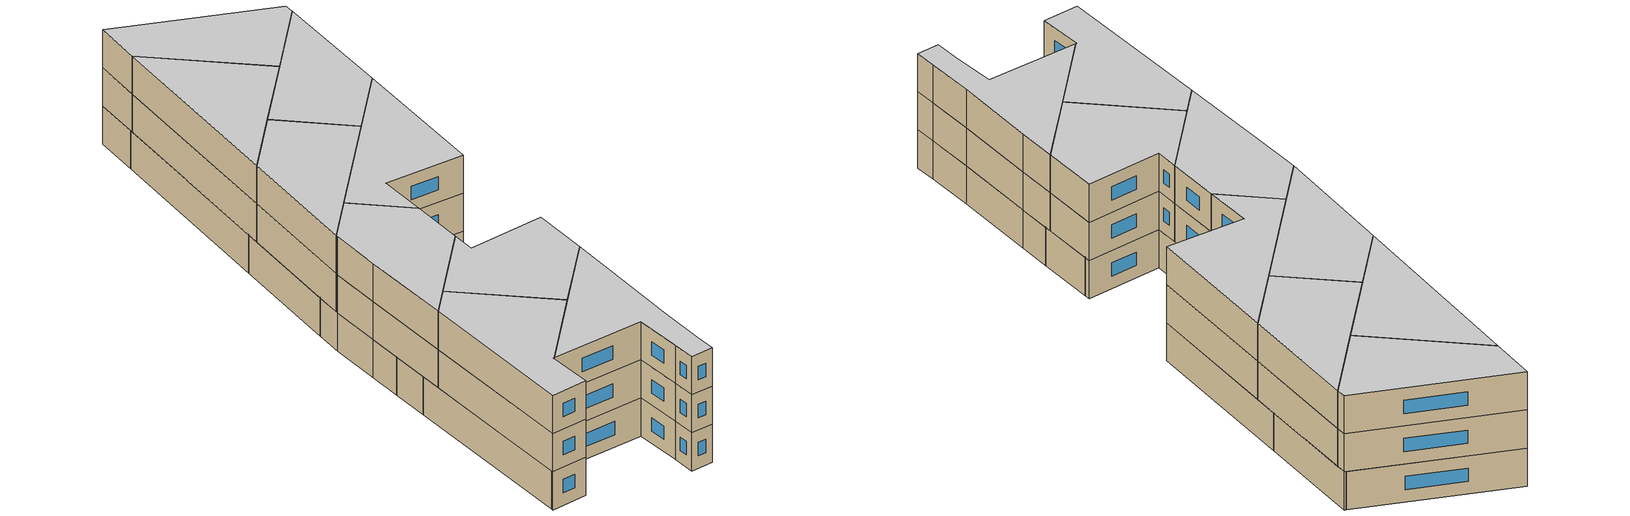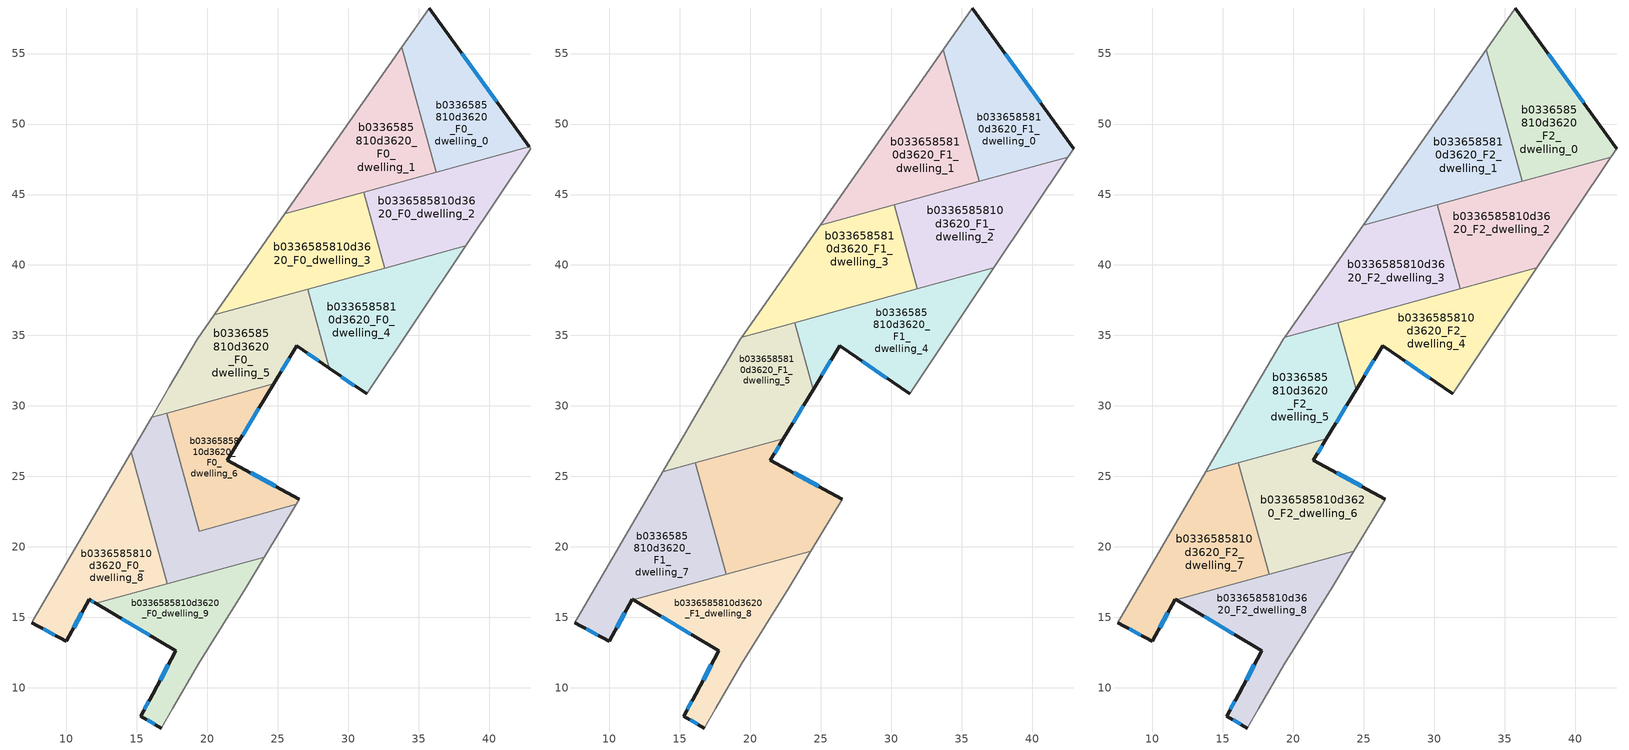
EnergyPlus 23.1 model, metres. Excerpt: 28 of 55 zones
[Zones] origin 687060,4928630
b0336585810d3620_F0_dwelling_0
 floor ground (EU_floor_Construction): 35.74,58.24 42.84,48.39 36.22,46.57 33.78,55.44 z0
 wall outside (EU_wall_Construction): 42.84,48.39 35.74,58.24 z0:3
 wall adiabatic (EU_wall_Construction): 35.74,58.24 33.78,55.44 z0:3
 wall to b0336585810d3620_F0_dwelling_1 (EU_wall_Construction): 33.78,55.44 36.22,46.57 z0:3
 wall to b0336585810d3620_F0_dwelling_2 (EU_wall_Construction): 36.22,46.57 42.84,48.39 z0:3
 window (EU_Window_Construction): 40.54,51.59 38.05,55.03 z0.98:2.02
 ceiling adiabatic (EU_roof_Construction): 42.84,48.39 35.74,58.24 33.78,55.44 36.22,46.57 z3
b0336585810d3620_F0_dwelling_1
 floor ground (EU_floor_Construction): 33.78,55.44 36.22,46.57 25.5,43.62 z0
 wall adiabatic (EU_wall_Construction): 33.78,55.44 25.5,43.62 z0:3
 wall to b0336585810d3620_F0_dwelling_3 (EU_wall_Construction): 25.5,43.62 31.1,45.16 z0:3
 wall to b0336585810d3620_F0_dwelling_2 (EU_wall_Construction): 31.1,45.16 36.23,46.57 z0:3
 ceiling adiabatic (EU_roof_Construction): 36.08,46.53 33.67,55.28 25.5,43.62 z3
b0336585810d3620_F0_dwelling_2
 floor ground (EU_floor_Construction): 42.84,48.39 42.93,48.26 38.32,41.37 32.58,39.78 31.1,45.16 z0
 wall adiabatic (EU_wall_Construction): 38.32,41.37 42.93,48.26 42.84,48.39 z0:3
 wall to b0336585810d3620_F0_dwelling_3 (EU_wall_Construction): 31.1,45.16 32.58,39.78 z0:3
 wall to b0336585810d3620_F0_dwelling_4 (EU_wall_Construction): 32.58,39.78 38.32,41.37 z0:3
 ceiling adiabatic (EU_roof_Construction): 42.53,47.66 42.93,48.26 42.84,48.39 31.1,45.16 31.27,44.56 z3
b0336585810d3620_F0_dwelling_3
 floor ground (EU_floor_Construction): 31.1,45.16 32.58,39.78 20.48,36.46 25.5,43.62 z0
 wall adiabatic (EU_wall_Construction): 25.5,43.62 20.48,36.46 z0:3
 wall to b0336585810d3620_F0_dwelling_5 (EU_wall_Construction): 20.48,36.46 27.1,38.28 z0:3
 wall to b0336585810d3620_F0_dwelling_4 (EU_wall_Construction): 27.1,38.28 32.58,39.78 z0:3
 ceiling adiabatic (EU_roof_Construction): 31.27,44.56 31.1,45.16 25.5,43.62 24.94,42.82 z3
b0336585810d3620_F0_dwelling_4
 floor ground (EU_floor_Construction): 38.32,41.37 31.29,30.85 28.65,32.67 27.1,38.28 z0
 wall outside (EU_wall_Construction): 28.65,32.67 31.29,30.85 z0:3
 wall to b0336585810d3620_F0_dwelling_5 (EU_wall_Construction): 27.1,38.28 28.65,32.67 z0:3
 wall adiabatic (EU_wall_Construction): 31.29,30.85 38.32,41.37 z0:3
 window (EU_Window_Construction): 29.51,32.08 30.43,31.44 z0.98:2.02
b0336585810d3620_F0_dwelling_5
 floor ground (EU_floor_Construction): 27.1,38.28 28.65,32.67 26.32,34.27 24.7,31.58 16.03,29.2 17.3,31.38 19.28,34.75 20.48,36.46 z0
 wall outside (EU_wall_Construction): 24.7,31.58 26.32,34.27 28.65,32.67 z0:3
 wall adiabatic (EU_wall_Construction): 20.48,36.46 19.28,34.75 17.3,31.38 16.03,29.2 z0:3
 wall to b0336585810d3620_F0_dwelling_6 (EU_wall_Construction): 17.1,29.49 24.7,31.58 z0:3
 wall to b0336585810d3620_F0_dwelling_7 (EU_wall_Construction): 16.03,29.2 17.1,29.49 z0:3
 window (EU_Window_Construction): 27.08,33.75 27.89,33.19 / 25.23,32.45 25.8,33.39 z0.98:2.02
b0336585810d3620_F0_dwelling_6
 floor ground (EU_floor_Construction): 24.7,31.58 21.42,26.16 26.51,23.39 26.29,23.01 19.41,21.12 17.1,29.49 z0
 wall outside (EU_wall_Construction): 26.51,23.39 21.42,26.16 24.7,31.58 z0:3
 wall adiabatic (EU_wall_Construction): 26.29,23.01 26.51,23.39 z0:3
 wall to b0336585810d3620_F0_dwelling_7 (EU_wall_Construction): 17.1,29.49 19.41,21.12 26.29,23.01 z0:3
 window (EU_Window_Construction): 22.49,27.92 23.64,29.82 / 24.86,24.29 23.08,25.26 z0.98:2.02
b0336585810d3620_F0_dwelling_7
 floor ground (EU_floor_Construction): 26.29,23.01 24.04,19.28 17.14,17.38 14.58,26.7 16.03,29.2 17.1,29.49 19.41,21.12 z0
 wall adiabatic (EU_wall_Construction): 24.04,19.28 26.29,23.01 / 16.03,29.2 14.58,26.7 z0:3
 wall to b0336585810d3620_F0_dwelling_8 (EU_wall_Construction): 14.58,26.7 17.14,17.38 z0:3
 wall to b0336585810d3620_F0_dwelling_9 (EU_wall_Construction): 17.14,17.38 24.04,19.28 z0:3
b0336585810d3620_F0_dwelling_8
 floor ground (EU_floor_Construction): 14.58,26.7 17.14,17.38 12.09,15.99 11.6,16.28 9.97,13.3 7.54,14.63 7.62,14.76 z0
 wall outside (EU_wall_Construction): 7.54,14.63 9.97,13.3 11.6,16.28 12.09,15.99 z0:3
 wall adiabatic (EU_wall_Construction): 14.58,26.7 7.62,14.76 7.54,14.63 z0:3
 wall to b0336585810d3620_F0_dwelling_9 (EU_wall_Construction): 12.09,15.99 17.14,17.38 z0:3
 window (EU_Window_Construction): 11.76,16.18 11.93,16.08 / 10.5,14.27 11.07,15.31 / 8.33,14.19 9.18,13.73 z0.98:2.02
b0336585810d3620_F0_dwelling_9
 floor ground (EU_floor_Construction): 24.04,19.28 22.74,17.13 19.35,11.69 17.52,8.54 16.72,7.15 15.25,8 16.1,9.53 17.75,12.64 12.09,15.99 z0
 wall outside (EU_wall_Construction): 12.09,15.99 17.75,12.64 16.1,9.53 15.25,8 16.72,7.15 z0:3
 wall adiabatic (EU_wall_Construction): 16.72,7.15 17.52,8.54 19.35,11.69 22.74,17.13 24.04,19.28 z0:3
 window (EU_Window_Construction): 15.73,7.72 16.25,7.42 / 15.83,9.03 15.53,8.49 / 17.22,11.62 16.64,10.54 / 13.93,14.9 15.91,13.73 z0.98:2.02
b0336585810d3620_F1_dwelling_0
 floor to b0336585810d3620_F0_dwelling_1 (EU_floor_Construction): 33.78,55.44 36.22,46.57 36.08,46.53 33.67,55.28 z3
 floor adiabatic (EU_floor_Construction): 35.74,58.24 42.93,48.26 42.53,47.66 36.24,45.93 36.08,46.53 36.22,46.57 33.78,55.44 z3
 wall outside (EU_wall_Construction): 42.93,48.26 35.74,58.24 z3:6
 wall to b0336585810d3620_F1_dwelling_1 (EU_wall_Construction): 33.67,55.28 36.24,45.93 z3:6
 wall adiabatic (EU_wall_Construction): 35.74,58.24 33.67,55.28 / 42.53,47.66 42.93,48.26 z3:6
 wall to b0336585810d3620_F1_dwelling_2 (EU_wall_Construction): 36.24,45.93 42.53,47.66 z3:6
 window (EU_Window_Construction): 40.6,51.51 38.08,54.99 z3.98:5.02
b0336585810d3620_F1_dwelling_1
 floor adiabatic (EU_floor_Construction): 33.67,55.28 36.24,45.93 24.94,42.82 z3
 wall adiabatic (EU_wall_Construction): 33.67,55.28 24.94,42.82 z3:6
 wall to b0336585810d3620_F1_dwelling_3 (EU_wall_Construction): 24.94,42.82 30.21,44.27 z3:6
 wall to b0336585810d3620_F1_dwelling_2 (EU_wall_Construction): 30.21,44.27 36.24,45.93 z3:6
b0336585810d3620_F1_dwelling_2
 floor to b0336585810d3620_F0_dwelling_2 (EU_floor_Construction): 42.53,47.66 38.32,41.37 32.58,39.78 31.27,44.56 z3
 floor to b0336585810d3620_F0_dwelling_4 (EU_floor_Construction): 38.32,41.37 37.28,39.8 31.85,38.31 31.52,39.49 z3
 floor to b0336585810d3620_F0_dwelling_3 (EU_floor_Construction): 31.27,44.56 32.58,39.78 31.52,39.49 30.21,44.27 z3
 wall adiabatic (EU_wall_Construction): 37.28,39.8 42.53,47.66 z3:6
 wall to b0336585810d3620_F1_dwelling_3 (EU_wall_Construction): 30.21,44.27 31.85,38.31 z3:6
 wall to b0336585810d3620_F1_dwelling_4 (EU_wall_Construction): 31.85,38.31 37.28,39.8 z3:6
b0336585810d3620_F1_dwelling_3
 floor to b0336585810d3620_F0_dwelling_3 (EU_floor_Construction): 30.21,44.27 31.52,39.49 20.48,36.46 24.94,42.82 z3
 floor to b0336585810d3620_F0_dwelling_5 (EU_floor_Construction): 27.1,38.28 27.43,37.09 19.38,34.88 20.48,36.46 z3
 floor to b0336585810d3620_F0_dwelling_4 (EU_floor_Construction): 31.52,39.49 31.85,38.31 27.43,37.09 27.1,38.28 z3
 wall adiabatic (EU_wall_Construction): 24.94,42.82 19.38,34.88 z3:6
 wall to b0336585810d3620_F1_dwelling_5 (EU_wall_Construction): 19.38,34.88 23.14,35.91 z3:6
 wall to b0336585810d3620_F1_dwelling_4 (EU_wall_Construction): 23.14,35.91 31.85,38.31 z3:6
b0336585810d3620_F1_dwelling_4
 floor to b0336585810d3620_F0_dwelling_4 (EU_floor_Construction): 37.28,39.8 31.29,30.85 28.65,32.67 27.43,37.09 z3
 floor to b0336585810d3620_F0_dwelling_5 (EU_floor_Construction): 27.43,37.09 28.65,32.67 26.32,34.27 24.7,31.58 24.36,31.49 23.14,35.91 z3
 floor to b0336585810d3620_F0_dwelling_6 (EU_floor_Construction): 24.7,31.58 24.45,31.16 24.36,31.49 z3
 wall outside (EU_wall_Construction): 24.45,31.16 26.32,34.27 31.29,30.85 z3:6
 wall to b0336585810d3620_F1_dwelling_5 (EU_wall_Construction): 23.14,35.91 24.45,31.16 z3:6
 wall adiabatic (EU_wall_Construction): 31.29,30.85 37.28,39.8 z3:6
 window (EU_Window_Construction): 27.94,33.15 29.68,31.96 / 25.06,32.17 25.71,33.26 z3.98:5.02
b0336585810d3620_F1_dwelling_5
 floor to b0336585810d3620_F0_dwelling_5 (EU_floor_Construction): 23.14,35.91 24.36,31.49 16.03,29.2 17.3,31.38 19.28,34.75 19.38,34.88 z3
 floor to b0336585810d3620_F0_dwelling_6 (EU_floor_Construction): 24.36,31.49 24.45,31.16 22.34,27.68 17.93,26.46 17.1,29.49 z3
 floor to b0336585810d3620_F0_dwelling_7 (EU_floor_Construction): 17.1,29.49 17.93,26.46 14.88,25.62 14.58,26.7 16.03,29.2 z3
 floor to b0336585810d3620_F0_dwelling_8 (EU_floor_Construction): 14.58,26.7 14.88,25.62 13.78,25.32 z3
 wall outside (EU_wall_Construction): 22.34,27.68 24.45,31.16 z3:6
 wall adiabatic (EU_wall_Construction): 19.38,34.88 19.28,34.75 17.3,31.38 13.78,25.32 z3:6
 wall to b0336585810d3620_F1_dwelling_6 (EU_wall_Construction): 16.09,25.96 22.34,27.68 z3:6
 wall to b0336585810d3620_F1_dwelling_7 (EU_wall_Construction): 13.78,25.32 16.09,25.96 z3:6
 window (EU_Window_Construction): 23.03,28.81 23.76,30.03 z3.98:5.02
b0336585810d3620_F1_dwelling_6
 floor to b0336585810d3620_F0_dwelling_6 (EU_floor_Construction): 22.34,27.68 21.42,26.16 26.51,23.39 26.29,23.01 19.41,21.12 17.94,26.46 z3
 floor to b0336585810d3620_F0_dwelling_7 (EU_floor_Construction): 26.29,23.01 24.29,19.7 18.27,18.04 16.09,25.96 17.94,26.46 19.41,21.12 z3
 wall outside (EU_wall_Construction): 26.51,23.39 21.42,26.16 22.34,27.68 z3:6
 wall adiabatic (EU_wall_Construction): 24.3,19.7 26.51,23.39 z3:6
 wall to b0336585810d3620_F1_dwelling_7 (EU_wall_Construction): 16.09,25.96 18.27,18.04 z3:6
 wall to b0336585810d3620_F1_dwelling_8 (EU_wall_Construction): 18.27,18.04 24.3,19.7 z3:6
 window (EU_Window_Construction): 24.86,24.29 23.08,25.26 / 21.72,26.65 22.04,27.18 z3.98:5.02
b0336585810d3620_F1_dwelling_7
 floor to b0336585810d3620_F0_dwelling_7 (EU_floor_Construction): 16.09,25.96 18.27,18.04 17.05,17.71 14.88,25.62 z3
 floor to b0336585810d3620_F0_dwelling_8 (EU_floor_Construction): 14.88,25.62 17.05,17.71 11.68,16.23 11.6,16.28 9.97,13.3 7.54,14.63 7.62,14.76 13.78,25.32 z3
 wall outside (EU_wall_Construction): 7.54,14.63 9.97,13.3 11.6,16.28 11.68,16.23 z3:6
 wall adiabatic (EU_wall_Construction): 13.78,25.32 7.54,14.63 z3:6
 wall to b0336585810d3620_F1_dwelling_8 (EU_wall_Construction): 11.68,16.23 18.27,18.04 z3:6
 window (EU_Window_Construction): 10.5,14.27 11.07,15.31 / 8.33,14.19 9.18,13.73 z3.98:5.02
b0336585810d3620_F1_dwelling_8
 floor to b0336585810d3620_F0_dwelling_8 (EU_floor_Construction): 17.05,17.71 17.14,17.38 12.09,15.99 11.68,16.23 z3
 floor to b0336585810d3620_F0_dwelling_9 (EU_floor_Construction): 24.04,19.28 22.74,17.13 19.35,11.69 17.52,8.54 16.72,7.15 15.25,8 16.1,9.53 17.75,12.64 12.09,15.99 z3
 floor to b0336585810d3620_F0_dwelling_7 (EU_floor_Construction): 24.29,19.7 24.04,19.28 17.14,17.38 17.05,17.71 z3
 wall outside (EU_wall_Construction): 11.68,16.23 17.75,12.64 16.1,9.53 15.25,8 16.72,7.15 z3:6
 wall adiabatic (EU_wall_Construction): 16.72,7.15 17.52,8.54 19.35,11.69 22.74,17.13 24.3,19.7 z3:6
 window (EU_Window_Construction): 15.73,7.72 16.25,7.42 / 15.83,9.03 15.53,8.49 / 17.22,11.62 16.64,10.54 / 13.66,15.06 15.78,13.8 z3.98:5.02
b0336585810d3620_F2_dwelling_0
 floor to b0336585810d3620_F1_dwelling_0 (EU_floor_Construction): 35.74,58.24 42.93,48.26 42.53,47.66 36.24,45.93 33.67,55.28 z6
 wall outside (EU_wall_Construction): 42.93,48.26 35.74,58.24 z6:9
 wall to b0336585810d3620_F2_dwelling_1 (EU_wall_Construction): 33.67,55.28 36.24,45.93 z6:9
 wall adiabatic (EU_wall_Construction): 35.74,58.24 33.67,55.28 / 42.53,47.66 42.93,48.26 z6:9
 wall to b0336585810d3620_F2_dwelling_2 (EU_wall_Construction): 36.24,45.93 42.53,47.66 z6:9
 window (EU_Window_Construction): 40.6,51.51 38.08,54.99 z6.98:8.02
 ceiling to b0336585810d3620_F3_dwelling_0 (EU_floor_Construction): 42.53,47.66 42.93,48.26 35.74,58.24 33.67,55.28 36.24,45.93 z9
b0336585810d3620_F2_dwelling_1
 floor to b0336585810d3620_F1_dwelling_1 (EU_floor_Construction): 33.67,55.28 36.24,45.93 24.94,42.82 z6
 wall adiabatic (EU_wall_Construction): 33.67,55.28 24.94,42.82 z6:9
 wall to b0336585810d3620_F2_dwelling_3 (EU_wall_Construction): 24.94,42.82 30.21,44.27 z6:9
 wall to b0336585810d3620_F2_dwelling_2 (EU_wall_Construction): 30.21,44.27 36.24,45.93 z6:9
 ceiling to b0336585810d3620_F3_dwelling_1 (EU_floor_Construction): 36.24,45.93 33.67,55.28 24.94,42.82 z9
b0336585810d3620_F2_dwelling_2
 floor to b0336585810d3620_F1_dwelling_2 (EU_floor_Construction): 42.53,47.66 37.28,39.8 31.85,38.31 30.21,44.27 z6
 wall adiabatic (EU_wall_Construction): 37.28,39.8 42.53,47.66 z6:9
 wall to b0336585810d3620_F2_dwelling_3 (EU_wall_Construction): 30.21,44.27 31.85,38.31 z6:9
 wall to b0336585810d3620_F2_dwelling_4 (EU_wall_Construction): 31.85,38.31 37.28,39.8 z6:9
 ceiling to b0336585810d3620_F3_dwelling_2 (EU_floor_Construction): 37.28,39.8 42.53,47.66 30.21,44.27 31.85,38.31 z9
b0336585810d3620_F2_dwelling_3
 floor to b0336585810d3620_F1_dwelling_3 (EU_floor_Construction): 30.21,44.27 31.85,38.31 19.38,34.88 24.94,42.82 z6
 wall adiabatic (EU_wall_Construction): 24.94,42.82 19.38,34.88 z6:9
 wall to b0336585810d3620_F2_dwelling_5 (EU_wall_Construction): 19.38,34.88 23.14,35.91 z6:9
 wall to b0336585810d3620_F2_dwelling_4 (EU_wall_Construction): 23.14,35.91 31.85,38.31 z6:9
 ceiling to b0336585810d3620_F3_dwelling_3 (EU_floor_Construction): 31.85,38.31 30.21,44.27 24.94,42.82 19.38,34.88 z9
b0336585810d3620_F2_dwelling_4
 floor to b0336585810d3620_F1_dwelling_4 (EU_floor_Construction): 37.28,39.8 31.29,30.85 26.32,34.27 24.45,31.16 23.14,35.91 z6
 wall outside (EU_wall_Construction): 24.45,31.16 26.32,34.27 31.29,30.85 z6:9
 wall to b0336585810d3620_F2_dwelling_5 (EU_wall_Construction): 23.14,35.91 24.45,31.16 z6:9
 wall adiabatic (EU_wall_Construction): 31.29,30.85 37.28,39.8 z6:9
 window (EU_Window_Construction): 27.94,33.15 29.68,31.96 / 25.06,32.17 25.71,33.26 z6.98:8.02
 ceiling to b0336585810d3620_F3_dwelling_4 (EU_floor_Construction): 31.29,30.85 37.28,39.8 23.14,35.91 24.45,31.16 26.32,34.27 z9
b0336585810d3620_F2_dwelling_5
 floor to b0336585810d3620_F1_dwelling_5 (EU_floor_Construction): 23.14,35.91 24.45,31.16 22.34,27.68 13.78,25.32 17.3,31.38 19.28,34.75 19.38,34.88 z6
 wall outside (EU_wall_Construction): 22.34,27.68 24.45,31.16 z6:9
 wall adiabatic (EU_wall_Construction): 19.38,34.88 19.28,34.75 17.3,31.38 13.78,25.32 z6:9
 wall to b0336585810d3620_F2_dwelling_6 (EU_wall_Construction): 16.09,25.96 22.34,27.68 z6:9
 wall to b0336585810d3620_F2_dwelling_7 (EU_wall_Construction): 13.78,25.32 16.09,25.96 z6:9
 window (EU_Window_Construction): 23.03,28.81 23.76,30.03 z6.98:8.02
 ceiling to b0336585810d3620_F3_dwelling_5 (EU_floor_Construction): 22.34,27.68 24.45,31.16 23.14,35.91 19.38,34.88 19.28,34.75 17.3,31.38 13.78,25.32 z9
b0336585810d3620_F2_dwelling_6
 floor to b0336585810d3620_F1_dwelling_6 (EU_floor_Construction): 22.34,27.68 21.42,26.16 26.51,23.39 24.3,19.7 18.27,18.04 16.09,25.96 z6
 wall outside (EU_wall_Construction): 26.51,23.39 21.42,26.16 22.34,27.68 z6:9
 wall adiabatic (EU_wall_Construction): 24.3,19.7 26.51,23.39 z6:9
 wall to b0336585810d3620_F2_dwelling_7 (EU_wall_Construction): 16.09,25.96 18.27,18.04 z6:9
 wall to b0336585810d3620_F2_dwelling_8 (EU_wall_Construction): 18.27,18.04 24.3,19.7 z6:9
 window (EU_Window_Construction): 24.86,24.29 23.08,25.26 / 21.72,26.65 22.04,27.18 z6.98:8.02
 ceiling to b0336585810d3620_F3_dwelling_6 (EU_floor_Construction): 24.3,19.7 26.51,23.39 21.42,26.16 22.34,27.68 16.09,25.96 18.27,18.04 z9
b0336585810d3620_F2_dwelling_7
 floor to b0336585810d3620_F1_dwelling_7 (EU_floor_Construction): 16.09,25.96 18.27,18.04 11.68,16.23 11.6,16.28 9.97,13.3 7.54,14.63 13.78,25.32 z6
 wall outside (EU_wall_Construction): 7.54,14.63 9.97,13.3 11.6,16.28 11.68,16.23 z6:9
 wall adiabatic (EU_wall_Construction): 13.78,25.32 7.54,14.63 z6:9
 wall to b0336585810d3620_F2_dwelling_8 (EU_wall_Construction): 11.68,16.23 18.27,18.04 z6:9
 window (EU_Window_Construction): 10.5,14.27 11.07,15.31 / 8.33,14.19 9.18,13.73 z6.98:8.02
 ceiling to b0336585810d3620_F3_dwelling_7 (EU_floor_Construction): 18.27,18.04 16.09,25.96 13.78,25.32 7.54,14.63 9.97,13.3 11.6,16.28 11.68,16.23 z9
b0336585810d3620_F2_dwelling_8
 floor to b0336585810d3620_F1_dwelling_8 (EU_floor_Construction): 24.3,19.7 22.74,17.13 19.35,11.69 17.52,8.54 16.72,7.15 15.25,8 16.1,9.53 17.75,12.64 11.68,16.23 z6
 wall outside (EU_wall_Construction): 11.68,16.23 17.75,12.64 16.1,9.53 15.25,8 16.72,7.15 z6:9
 wall adiabatic (EU_wall_Construction): 16.72,7.15 17.52,8.54 19.35,11.69 22.74,17.13 24.3,19.7 z6:9
 window (EU_Window_Construction): 15.73,7.72 16.25,7.42 / 15.83,9.03 15.53,8.49 / 17.22,11.62 16.64,10.54 / 13.66,15.06 15.78,13.8 z6.98:8.02
 ceiling to b0336585810d3620_F3_dwelling_8 (EU_floor_Construction): 19.35,11.69 22.74,17.13 24.3,19.7 11.68,16.23 17.75,12.64 16.1,9.53 15.25,8 16.72,7.15 17.52,8.54 z9
[Building]
EU S2 Campaign: North Axis=0; Terrain=City; Solar Distribution=FullExterior
[Site:Location]
Bologna: Latitude=44.5; Longitude=11.25; Time Zone=1; Elevation=37
[SizingPeriod:WeatherFileDays]
AnnualSizingPeriod: Begin Month=1; Begin Day of Month=1; End Month=12; End Day of Month=31; Day of Week for Start Day=Monday; Use Weather File Daylight Saving Period=No; Use Weather File Rain and Snow Indicators=No
[MATERIAL]
EU_InternalMass_Material: Roughness=MediumRough; Thickness=0.1; Conductivity=1; Density=1800; Specific Heat=900; Thermal Absorptance=0.9; Solar Absorptance=0.7; Visible Absorptance=0.7
[MATERIAL:NOMASS] Roughness=MediumRough; Thermal Absorptance=0.9; Solar Absorptance=0.7; Visible Absorptance=0.7
Name | Thermal Resistance
EU_wall_NoMass | 0.905828
EU_roof_NoMass | 0.37593
EU_floor_NoMass | 0.67114
[WINDOWMATERIAL:SIMPLEGLAZINGSYSTEM]
EU_Window_SimpleGlazing: UFactor=4.52486; Solar Heat Gain Coefficient=0.85; Visible Transmittance=0.85
[CONSTRUCTION]
EU_wall_Construction: EU_wall_NoMass
EU_roof_Construction: EU_roof_NoMass
EU_floor_Construction: EU_floor_NoMass
EU_Window_Construction: EU_Window_SimpleGlazing
EU_InternalMass_Construction: EU_InternalMass_Material
[ZONE] Type=1; Multiplier=1; Ceiling Height=autocalculate; Floor Area=autocalculate; Part of Total Floor Area=Yes
Name | Volume
b0336585810d3620_F0_dwelling_0 | 153.456
b0336585810d3620_F1_dwelling_0; b0336585810d3620_F2_dwelling_0 | 170.501
b0336585810d3620_F0_dwelling_1 | 153.472
b0336585810d3620_F1_dwelling_1; b0336585810d3620_F2_dwelling_1 | 170.523
b0336585810d3620_F0_dwelling_2 | 153.44
b0336585810d3620_F1_dwelling_2; b0336585810d3620_F2_dwelling_2; b0336585810d3620_F1_dwelling_4; b0336585810d3620_F2_dwelling_4 | 170.531
b0336585810d3620_F0_dwelling_3 | 153.464
b0336585810d3620_F1_dwelling_3; b0336585810d3620_F2_dwelling_3 | 170.53
b0336585810d3620_F0_dwelling_4 | 162.551
b0336585810d3620_F0_dwelling_5 | 162.539
b0336585810d3620_F1_dwelling_5; b0336585810d3620_F2_dwelling_5 | 170.494
b0336585810d3620_F0_dwelling_6 | 144.407
b0336585810d3620_F1_dwelling_6; b0336585810d3620_F2_dwelling_6 | 178.696
b0336585810d3620_F0_dwelling_7 | 155.152
b0336585810d3620_F1_dwelling_7; b0336585810d3620_F2_dwelling_7 | 178.686
b0336585810d3620_F0_dwelling_8 | 155.093
b0336585810d3620_F1_dwelling_8; b0336585810d3620_F2_dwelling_8 | 154.184
b0336585810d3620_F0_dwelling_9 | 141.096
[INTERNALMASS] Construction=EU_InternalMass_Construction
Name | Zone or ZoneList | Surface Area
b0336585810d3620_F0_dwelling_0_EU_InternalMass | b0336585810d3620_F0_dwelling_0 | 51.1513
b0336585810d3620_F0_dwelling_1_EU_InternalMass | b0336585810d3620_F0_dwelling_1 | 51.1609
b0336585810d3620_F0_dwelling_2_EU_InternalMass | b0336585810d3620_F0_dwelling_2 | 51.147
b0336585810d3620_F0_dwelling_3_EU_InternalMass | b0336585810d3620_F0_dwelling_3 | 51.1533
b0336585810d3620_F0_dwelling_4_EU_InternalMass | b0336585810d3620_F0_dwelling_4 | 54.1839
b0336585810d3620_F0_dwelling_5_EU_InternalMass | b0336585810d3620_F0_dwelling_5 | 54.1793
b0336585810d3620_F0_dwelling_6_EU_InternalMass | b0336585810d3620_F0_dwelling_6 | 48.1363
b0336585810d3620_F0_dwelling_7_EU_InternalMass | b0336585810d3620_F0_dwelling_7 | 51.7167
b0336585810d3620_F0_dwelling_8_EU_InternalMass | b0336585810d3620_F0_dwelling_8 | 51.6993
b0336585810d3620_F0_dwelling_9_EU_InternalMass | b0336585810d3620_F0_dwelling_9 | 47.0321
b0336585810d3620_F1_dwelling_0_EU_InternalMass | b0336585810d3620_F1_dwelling_0 | 56.8342
b0336585810d3620_F1_dwelling_1_EU_InternalMass | b0336585810d3620_F1_dwelling_1 | 56.8421
b0336585810d3620_F1_dwelling_2_EU_InternalMass | b0336585810d3620_F1_dwelling_2 | 56.8433
b0336585810d3620_F1_dwelling_3_EU_InternalMass | b0336585810d3620_F1_dwelling_3 | 56.844
b0336585810d3620_F1_dwelling_4_EU_InternalMass | b0336585810d3620_F1_dwelling_4 | 56.8445
b0336585810d3620_F1_dwelling_5_EU_InternalMass | b0336585810d3620_F1_dwelling_5 | 56.8301
b0336585810d3620_F1_dwelling_6_EU_InternalMass | b0336585810d3620_F1_dwelling_6 | 59.566
b0336585810d3620_F1_dwelling_7_EU_InternalMass | b0336585810d3620_F1_dwelling_7 | 59.5641
b0336585810d3620_F1_dwelling_8_EU_InternalMass | b0336585810d3620_F1_dwelling_8 | 51.3947
b0336585810d3620_F2_dwelling_0_EU_InternalMass | b0336585810d3620_F2_dwelling_0 | 56.8342
b0336585810d3620_F2_dwelling_1_EU_InternalMass | b0336585810d3620_F2_dwelling_1 | 56.8421
b0336585810d3620_F2_dwelling_2_EU_InternalMass | b0336585810d3620_F2_dwelling_2 | 56.8433
b0336585810d3620_F2_dwelling_3_EU_InternalMass | b0336585810d3620_F2_dwelling_3 | 56.844
b0336585810d3620_F2_dwelling_4_EU_InternalMass | b0336585810d3620_F2_dwelling_4 | 56.8445
b0336585810d3620_F2_dwelling_5_EU_InternalMass | b0336585810d3620_F2_dwelling_5 | 56.8301
b0336585810d3620_F2_dwelling_6_EU_InternalMass | b0336585810d3620_F2_dwelling_6 | 59.566
b0336585810d3620_F2_dwelling_7_EU_InternalMass | b0336585810d3620_F2_dwelling_7 | 59.5641
b0336585810d3620_F2_dwelling_8_EU_InternalMass | b0336585810d3620_F2_dwelling_8 | 51.3947
[OTHEREQUIPMENT] Fuel Type=Electricity; Design Level Calculation Method=Watts/Area; Power per Zone Floor Area=1; Fraction Latent=0; Fraction Radiant=0; Fraction Lost=0; Carbon Dioxide Generation Rate=0; EndUse Subcategory=EU_Step8_InternalGains
Name | Zone or ZoneList or Space or SpaceList | Schedule
EU_Step8_InternalGain_b0336585810d3620_F0_dwelling_0_f000 | b0336585810d3620_F0_dwelling_0 | EU_Step8_GainSchedule_b0336585810d3620_F0_dwelling_0_f000
EU_Step8_InternalGain_b0336585810d3620_F0_dwelling_1_f000 | b0336585810d3620_F0_dwelling_1 | EU_Step8_GainSchedule_b0336585810d3620_F0_dwelling_1_f000
EU_Step8_InternalGain_b0336585810d3620_F0_dwelling_2_f000 | b0336585810d3620_F0_dwelling_2 | EU_Step8_GainSchedule_b0336585810d3620_F0_dwelling_2_f000
EU_Step8_InternalGain_b0336585810d3620_F0_dwelling_3_f000 | b0336585810d3620_F0_dwelling_3 | EU_Step8_GainSchedule_b0336585810d3620_F0_dwelling_3_f000
EU_Step8_InternalGain_b0336585810d3620_F0_dwelling_4_f000 | b0336585810d3620_F0_dwelling_4 | EU_Step8_GainSchedule_b0336585810d3620_F0_dwelling_4_f000
EU_Step8_InternalGain_b0336585810d3620_F0_dwelling_5_f000 | b0336585810d3620_F0_dwelling_5 | EU_Step8_GainSchedule_b0336585810d3620_F0_dwelling_5_f000
EU_Step8_InternalGain_b0336585810d3620_F0_dwelling_6_f000 | b0336585810d3620_F0_dwelling_6 | EU_Step8_GainSchedule_b0336585810d3620_F0_dwelling_6_f000
EU_Step8_InternalGain_b0336585810d3620_F0_dwelling_7_f000 | b0336585810d3620_F0_dwelling_7 | EU_Step8_GainSchedule_b0336585810d3620_F0_dwelling_7_f000
EU_Step8_InternalGain_b0336585810d3620_F0_dwelling_8_f000 | b0336585810d3620_F0_dwelling_8 | EU_Step8_GainSchedule_b0336585810d3620_F0_dwelling_8_f000
EU_Step8_InternalGain_b0336585810d3620_F0_dwelling_9_f000 | b0336585810d3620_F0_dwelling_9 | EU_Step8_GainSchedule_b0336585810d3620_F0_dwelling_9_f000
EU_Step8_InternalGain_b0336585810d3620_F1_dwelling_0_f000 | b0336585810d3620_F1_dwelling_0 | EU_Step8_GainSchedule_b0336585810d3620_F1_dwelling_0_f000
EU_Step8_InternalGain_b0336585810d3620_F1_dwelling_1_f000 | b0336585810d3620_F1_dwelling_1 | EU_Step8_GainSchedule_b0336585810d3620_F1_dwelling_1_f000
EU_Step8_InternalGain_b0336585810d3620_F1_dwelling_2_f000 | b0336585810d3620_F1_dwelling_2 | EU_Step8_GainSchedule_b0336585810d3620_F1_dwelling_2_f000
EU_Step8_InternalGain_b0336585810d3620_F1_dwelling_3_f000 | b0336585810d3620_F1_dwelling_3 | EU_Step8_GainSchedule_b0336585810d3620_F1_dwelling_3_f000
EU_Step8_InternalGain_b0336585810d3620_F1_dwelling_4_f000 | b0336585810d3620_F1_dwelling_4 | EU_Step8_GainSchedule_b0336585810d3620_F1_dwelling_4_f000
EU_Step8_InternalGain_b0336585810d3620_F1_dwelling_5_f000 | b0336585810d3620_F1_dwelling_5 | EU_Step8_GainSchedule_b0336585810d3620_F1_dwelling_5_f000
EU_Step8_InternalGain_b0336585810d3620_F1_dwelling_6_f000 | b0336585810d3620_F1_dwelling_6 | EU_Step8_GainSchedule_b0336585810d3620_F1_dwelling_6_f000
EU_Step8_InternalGain_b0336585810d3620_F1_dwelling_7_f000 | b0336585810d3620_F1_dwelling_7 | EU_Step8_GainSchedule_b0336585810d3620_F1_dwelling_7_f000
EU_Step8_InternalGain_b0336585810d3620_F1_dwelling_8_f000 | b0336585810d3620_F1_dwelling_8 | EU_Step8_GainSchedule_b0336585810d3620_F1_dwelling_8_f000
EU_Step8_InternalGain_b0336585810d3620_F2_dwelling_0_f000 | b0336585810d3620_F2_dwelling_0 | EU_Step8_GainSchedule_b0336585810d3620_F2_dwelling_0_f000
EU_Step8_InternalGain_b0336585810d3620_F2_dwelling_1_f000 | b0336585810d3620_F2_dwelling_1 | EU_Step8_GainSchedule_b0336585810d3620_F2_dwelling_1_f000
EU_Step8_InternalGain_b0336585810d3620_F2_dwelling_2_f000 | b0336585810d3620_F2_dwelling_2 | EU_Step8_GainSchedule_b0336585810d3620_F2_dwelling_2_f000
EU_Step8_InternalGain_b0336585810d3620_F2_dwelling_3_f000 | b0336585810d3620_F2_dwelling_3 | EU_Step8_GainSchedule_b0336585810d3620_F2_dwelling_3_f000
EU_Step8_InternalGain_b0336585810d3620_F2_dwelling_4_f000 | b0336585810d3620_F2_dwelling_4 | EU_Step8_GainSchedule_b0336585810d3620_F2_dwelling_4_f000
EU_Step8_InternalGain_b0336585810d3620_F2_dwelling_5_f000 | b0336585810d3620_F2_dwelling_5 | EU_Step8_GainSchedule_b0336585810d3620_F2_dwelling_5_f000
EU_Step8_InternalGain_b0336585810d3620_F2_dwelling_6_f000 | b0336585810d3620_F2_dwelling_6 | EU_Step8_GainSchedule_b0336585810d3620_F2_dwelling_6_f000
EU_Step8_InternalGain_b0336585810d3620_F2_dwelling_7_f000 | b0336585810d3620_F2_dwelling_7 | EU_Step8_GainSchedule_b0336585810d3620_F2_dwelling_7_f000
EU_Step8_InternalGain_b0336585810d3620_F2_dwelling_8_f000 | b0336585810d3620_F2_dwelling_8 | EU_Step8_GainSchedule_b0336585810d3620_F2_dwelling_8_f000
[ZONEVENTILATION:DESIGNFLOWRATE] Schedule=EU_AlwaysOn; Design Flow Rate Calculation Method=AirChanges/Hour; Air Changes per Hour=0.73129; Ventilation Type=Natural; Fan Pressure Rise=0; Fan Total Efficiency=1; Constant Term Coefficient=1; Temperature Term Coefficient=0; Velocity Term Coefficient=0; Velocity Squared Term Coefficient=0; Minimum Indoor Temperature=-100; Maximum Indoor Temperature=100; Delta Temperature=-100; Minimum Outdoor Temperature=-100; Maximum Outdoor Temperature=100; Maximum Wind Speed=40
Name | Zone or ZoneList or Space or SpaceList
EU_ConstantAir_b0336585810d3620_F0_dwelling_0 | b0336585810d3620_F0_dwelling_0
EU_ConstantAir_b0336585810d3620_F0_dwelling_1 | b0336585810d3620_F0_dwelling_1
EU_ConstantAir_b0336585810d3620_F0_dwelling_2 | b0336585810d3620_F0_dwelling_2
EU_ConstantAir_b0336585810d3620_F0_dwelling_3 | b0336585810d3620_F0_dwelling_3
EU_ConstantAir_b0336585810d3620_F0_dwelling_4 | b0336585810d3620_F0_dwelling_4
EU_ConstantAir_b0336585810d3620_F0_dwelling_5 | b0336585810d3620_F0_dwelling_5
EU_ConstantAir_b0336585810d3620_F0_dwelling_6 | b0336585810d3620_F0_dwelling_6
EU_ConstantAir_b0336585810d3620_F0_dwelling_7 | b0336585810d3620_F0_dwelling_7
EU_ConstantAir_b0336585810d3620_F0_dwelling_8 | b0336585810d3620_F0_dwelling_8
EU_ConstantAir_b0336585810d3620_F0_dwelling_9 | b0336585810d3620_F0_dwelling_9
EU_ConstantAir_b0336585810d3620_F1_dwelling_0 | b0336585810d3620_F1_dwelling_0
EU_ConstantAir_b0336585810d3620_F1_dwelling_1 | b0336585810d3620_F1_dwelling_1
EU_ConstantAir_b0336585810d3620_F1_dwelling_2 | b0336585810d3620_F1_dwelling_2
EU_ConstantAir_b0336585810d3620_F1_dwelling_3 | b0336585810d3620_F1_dwelling_3
EU_ConstantAir_b0336585810d3620_F1_dwelling_4 | b0336585810d3620_F1_dwelling_4
EU_ConstantAir_b0336585810d3620_F1_dwelling_5 | b0336585810d3620_F1_dwelling_5
EU_ConstantAir_b0336585810d3620_F1_dwelling_6 | b0336585810d3620_F1_dwelling_6
EU_ConstantAir_b0336585810d3620_F1_dwelling_7 | b0336585810d3620_F1_dwelling_7
EU_ConstantAir_b0336585810d3620_F1_dwelling_8 | b0336585810d3620_F1_dwelling_8
EU_ConstantAir_b0336585810d3620_F2_dwelling_0 | b0336585810d3620_F2_dwelling_0
EU_ConstantAir_b0336585810d3620_F2_dwelling_1 | b0336585810d3620_F2_dwelling_1
EU_ConstantAir_b0336585810d3620_F2_dwelling_2 | b0336585810d3620_F2_dwelling_2
EU_ConstantAir_b0336585810d3620_F2_dwelling_3 | b0336585810d3620_F2_dwelling_3
EU_ConstantAir_b0336585810d3620_F2_dwelling_4 | b0336585810d3620_F2_dwelling_4
EU_ConstantAir_b0336585810d3620_F2_dwelling_5 | b0336585810d3620_F2_dwelling_5
EU_ConstantAir_b0336585810d3620_F2_dwelling_6 | b0336585810d3620_F2_dwelling_6
EU_ConstantAir_b0336585810d3620_F2_dwelling_7 | b0336585810d3620_F2_dwelling_7
EU_ConstantAir_b0336585810d3620_F2_dwelling_8 | b0336585810d3620_F2_dwelling_8
[HVACTEMPLATE:THERMOSTAT] Constant Heating Setpoint=20; Constant Cooling Setpoint=50
EU_HeatOnly_b0336585810d3620_F0_dwelling_0; EU_HeatOnly_b0336585810d3620_F0_dwelling_1; EU_HeatOnly_b0336585810d3620_F0_dwelling_2; EU_HeatOnly_b0336585810d3620_F0_dwelling_3; EU_HeatOnly_b0336585810d3620_F0_dwelling_4; EU_HeatOnly_b0336585810d3620_F0_dwelling_5; EU_HeatOnly_b0336585810d3620_F0_dwelling_6; EU_HeatOnly_b0336585810d3620_F0_dwelling_7; EU_HeatOnly_b0336585810d3620_F0_dwelling_8; EU_HeatOnly_b0336585810d3620_F0_dwelling_9; EU_HeatOnly_b0336585810d3620_F1_dwelling_0; EU_HeatOnly_b0336585810d3620_F1_dwelling_1; EU_HeatOnly_b0336585810d3620_F1_dwelling_2; EU_HeatOnly_b0336585810d3620_F1_dwelling_3; EU_HeatOnly_b0336585810d3620_F1_dwelling_4; EU_HeatOnly_b0336585810d3620_F1_dwelling_5; EU_HeatOnly_b0336585810d3620_F1_dwelling_6; EU_HeatOnly_b0336585810d3620_F1_dwelling_7; EU_HeatOnly_b0336585810d3620_F1_dwelling_8; EU_HeatOnly_b0336585810d3620_F2_dwelling_0; EU_HeatOnly_b0336585810d3620_F2_dwelling_1; EU_HeatOnly_b0336585810d3620_F2_dwelling_2; EU_HeatOnly_b0336585810d3620_F2_dwelling_3; EU_HeatOnly_b0336585810d3620_F2_dwelling_4; EU_HeatOnly_b0336585810d3620_F2_dwelling_5; EU_HeatOnly_b0336585810d3620_F2_dwelling_6; EU_HeatOnly_b0336585810d3620_F2_dwelling_7; EU_HeatOnly_b0336585810d3620_F2_dwelling_8; EU_HeatOnly_b0336585810d3620_F3_dwelling_0; EU_HeatOnly_b0336585810d3620_F3_dwelling_1; EU_HeatOnly_b0336585810d3620_F3_dwelling_2; EU_HeatOnly_b0336585810d3620_F3_dwelling_3; EU_HeatOnly_b0336585810d3620_F3_dwelling_4; EU_HeatOnly_b0336585810d3620_F3_dwelling_5; EU_HeatOnly_b0336585810d3620_F3_dwelling_6; EU_HeatOnly_b0336585810d3620_F3_dwelling_7; EU_HeatOnly_b0336585810d3620_F3_dwelling_8; EU_HeatOnly_b0336585810d3620_F4_dwelling_0; EU_HeatOnly_b0336585810d3620_F4_dwelling_1; EU_HeatOnly_b0336585810d3620_F4_dwelling_2; EU_HeatOnly_b0336585810d3620_F4_dwelling_3; EU_HeatOnly_b0336585810d3620_F4_dwelling_4; EU_HeatOnly_b0336585810d3620_F4_dwelling_5; EU_HeatOnly_b0336585810d3620_F4_dwelling_6; EU_HeatOnly_b0336585810d3620_F4_dwelling_7; EU_HeatOnly_b0336585810d3620_F4_dwelling_8; EU_HeatOnly_b0336585810d3620_F5_dwelling_0; EU_HeatOnly_b0336585810d3620_F5_dwelling_1; EU_HeatOnly_b0336585810d3620_F5_dwelling_2; EU_HeatOnly_b0336585810d3620_F5_dwelling_3; EU_HeatOnly_b0336585810d3620_F5_dwelling_4; EU_HeatOnly_b0336585810d3620_F5_dwelling_5; EU_HeatOnly_b0336585810d3620_F5_dwelling_6; EU_HeatOnly_b0336585810d3620_F5_dwelling_7; EU_HeatOnly_b0336585810d3620_F5_dwelling_8
[HVACTEMPLATE:ZONE:IDEALLOADSAIRSYSTEM] System Availability Schedule=EU_AlwaysOn; Maximum Heating Supply Air Temperature=50; Minimum Cooling Supply Air Temperature=13; Maximum Heating Supply Air Humidity Ratio=0.0156; Minimum Cooling Supply Air Humidity Ratio=0.0077; Heating Limit=NoLimit; Cooling Limit=NoLimit; Heating Availability Schedule=EU_AlwaysOn; Cooling Availability Schedule=EU_CoolingOff; Dehumidification Control Type=ConstantSensibleHeatRatio; Cooling Sensible Heat Ratio=0.7; Dehumidification Setpoint=60; Humidification Control Type=None; Humidification Setpoint=30; Outdoor Air Method=None; Outdoor Air Flow Rate per Person=0.00944; Outdoor Air Flow Rate per Zone Floor Area=0; Outdoor Air Flow Rate per Zone=0; Demand Controlled Ventilation Type=None; Outdoor Air Economizer Type=NoEconomizer; Heat Recovery Type=None; Sensible Heat Recovery Effectiveness=0.7; Latent Heat Recovery Effectiveness=0.65
Name | Template Thermostat
b0336585810d3620_F0_dwelling_0 | EU_HeatOnly_b0336585810d3620_F0_dwelling_0
b0336585810d3620_F0_dwelling_1 | EU_HeatOnly_b0336585810d3620_F0_dwelling_1
b0336585810d3620_F0_dwelling_2 | EU_HeatOnly_b0336585810d3620_F0_dwelling_2
b0336585810d3620_F0_dwelling_3 | EU_HeatOnly_b0336585810d3620_F0_dwelling_3
b0336585810d3620_F0_dwelling_4 | EU_HeatOnly_b0336585810d3620_F0_dwelling_4
b0336585810d3620_F0_dwelling_5 | EU_HeatOnly_b0336585810d3620_F0_dwelling_5
b0336585810d3620_F0_dwelling_6 | EU_HeatOnly_b0336585810d3620_F0_dwelling_6
b0336585810d3620_F0_dwelling_7 | EU_HeatOnly_b0336585810d3620_F0_dwelling_7
b0336585810d3620_F0_dwelling_8 | EU_HeatOnly_b0336585810d3620_F0_dwelling_8
b0336585810d3620_F0_dwelling_9 | EU_HeatOnly_b0336585810d3620_F0_dwelling_9
b0336585810d3620_F1_dwelling_0 | EU_HeatOnly_b0336585810d3620_F1_dwelling_0
b0336585810d3620_F1_dwelling_1 | EU_HeatOnly_b0336585810d3620_F1_dwelling_1
b0336585810d3620_F1_dwelling_2 | EU_HeatOnly_b0336585810d3620_F1_dwelling_2
b0336585810d3620_F1_dwelling_3 | EU_HeatOnly_b0336585810d3620_F1_dwelling_3
b0336585810d3620_F1_dwelling_4 | EU_HeatOnly_b0336585810d3620_F1_dwelling_4
b0336585810d3620_F1_dwelling_5 | EU_HeatOnly_b0336585810d3620_F1_dwelling_5
b0336585810d3620_F1_dwelling_6 | EU_HeatOnly_b0336585810d3620_F1_dwelling_6
b0336585810d3620_F1_dwelling_7 | EU_HeatOnly_b0336585810d3620_F1_dwelling_7
b0336585810d3620_F1_dwelling_8 | EU_HeatOnly_b0336585810d3620_F1_dwelling_8
b0336585810d3620_F2_dwelling_0 | EU_HeatOnly_b0336585810d3620_F2_dwelling_0
b0336585810d3620_F2_dwelling_1 | EU_HeatOnly_b0336585810d3620_F2_dwelling_1
b0336585810d3620_F2_dwelling_2 | EU_HeatOnly_b0336585810d3620_F2_dwelling_2
b0336585810d3620_F2_dwelling_3 | EU_HeatOnly_b0336585810d3620_F2_dwelling_3
b0336585810d3620_F2_dwelling_4 | EU_HeatOnly_b0336585810d3620_F2_dwelling_4
b0336585810d3620_F2_dwelling_5 | EU_HeatOnly_b0336585810d3620_F2_dwelling_5
b0336585810d3620_F2_dwelling_6 | EU_HeatOnly_b0336585810d3620_F2_dwelling_6
b0336585810d3620_F2_dwelling_7 | EU_HeatOnly_b0336585810d3620_F2_dwelling_7
b0336585810d3620_F2_dwelling_8 | EU_HeatOnly_b0336585810d3620_F2_dwelling_8
[SIZING:ZONE] Zone Cooling Design Supply Air Temperature Input Method=SupplyAirTemperature; Zone Cooling Design Supply Air Temperature=13; Zone Heating Design Supply Air Temperature Input Method=SupplyAirTemperature; Zone Heating Design Supply Air Temperature=50; Zone Cooling Design Supply Air Humidity Ratio=0.008; Zone Heating Design Supply Air Humidity Ratio=0.008; Cooling Design Air Flow Method=DesignDay; Cooling Design Air Flow Rate=0; Cooling Minimum Air Flow per Zone Floor Area=0.000762; Cooling Minimum Air Flow=0; Cooling Minimum Air Flow Fraction=0.2; Heating Design Air Flow Method=DesignDay; Heating Design Air Flow Rate=0; Heating Maximum Air Flow per Zone Floor Area=0.002032; Heating Maximum Air Flow=0.141576; Heating Maximum Air Flow Fraction=0.3; Account for Dedicated Outdoor Air System=No; Dedicated Outdoor Air System Control Strategy=NeutralSupplyAir; Dedicated Outdoor Air Low Setpoint Temperature for Design=autosize; Dedicated Outdoor Air High Setpoint Temperature for Design=autosize; Zone Load Sizing Method=Sensible Load Only No Latent Load; Zone Latent Cooling Design Supply Air Humidity Ratio Input Method=HumidityRatioDifference; Zone Cooling Design Supply Air Humidity Ratio Difference=0.005; Zone Latent Heating Design Supply Air Humidity Ratio Input Method=HumidityRatioDifference; Zone Humidification Design Supply Air Humidity Ratio Difference=0.005
b0336585810d3620_F0_dwelling_0; b0336585810d3620_F0_dwelling_1; b0336585810d3620_F0_dwelling_2; b0336585810d3620_F0_dwelling_3; b0336585810d3620_F0_dwelling_4; b0336585810d3620_F0_dwelling_5; b0336585810d3620_F0_dwelling_6; b0336585810d3620_F0_dwelling_7; b0336585810d3620_F0_dwelling_8; b0336585810d3620_F0_dwelling_9; b0336585810d3620_F1_dwelling_0; b0336585810d3620_F1_dwelling_1; b0336585810d3620_F1_dwelling_2; b0336585810d3620_F1_dwelling_3; b0336585810d3620_F1_dwelling_4; b0336585810d3620_F1_dwelling_5; b0336585810d3620_F1_dwelling_6; b0336585810d3620_F1_dwelling_7; b0336585810d3620_F1_dwelling_8; b0336585810d3620_F2_dwelling_0; b0336585810d3620_F2_dwelling_1; b0336585810d3620_F2_dwelling_2; b0336585810d3620_F2_dwelling_3; b0336585810d3620_F2_dwelling_4; b0336585810d3620_F2_dwelling_5; b0336585810d3620_F2_dwelling_6; b0336585810d3620_F2_dwelling_7; b0336585810d3620_F2_dwelling_8
[SCHEDULE:CONSTANT]
Name | Hourly Value
EU_AlwaysOn | 1
EU_CoolingOff | 0
[SCHEDULE:FILE] Column Number=1; Rows to Skip at Top=0; Number of Hours of Data=8760; Column Separator=Comma; Interpolate to Timestep=No; Minutes per Item=60; Adjust Schedule for Daylight Savings=Yes
Name | File
EU_Step8_GainSchedule_b0336585810d3620_F0_dwelling_0_f000 | ../../schedules/b0336585810d3620/b0336585810d3620_F0_dwelling_0_f000_gain.csv
EU_Step8_GainSchedule_b0336585810d3620_F0_dwelling_1_f000 | ../../schedules/b0336585810d3620/b0336585810d3620_F0_dwelling_1_f000_gain.csv
EU_Step8_GainSchedule_b0336585810d3620_F0_dwelling_2_f000 | ../../schedules/b0336585810d3620/b0336585810d3620_F0_dwelling_2_f000_gain.csv
EU_Step8_GainSchedule_b0336585810d3620_F0_dwelling_3_f000 | ../../schedules/b0336585810d3620/b0336585810d3620_F0_dwelling_3_f000_gain.csv
EU_Step8_GainSchedule_b0336585810d3620_F0_dwelling_4_f000 | ../../schedules/b0336585810d3620/b0336585810d3620_F0_dwelling_4_f000_gain.csv
EU_Step8_GainSchedule_b0336585810d3620_F0_dwelling_5_f000 | ../../schedules/b0336585810d3620/b0336585810d3620_F0_dwelling_5_f000_gain.csv
EU_Step8_GainSchedule_b0336585810d3620_F0_dwelling_6_f000 | ../../schedules/b0336585810d3620/b0336585810d3620_F0_dwelling_6_f000_gain.csv
EU_Step8_GainSchedule_b0336585810d3620_F0_dwelling_7_f000 | ../../schedules/b0336585810d3620/b0336585810d3620_F0_dwelling_7_f000_gain.csv
EU_Step8_GainSchedule_b0336585810d3620_F0_dwelling_8_f000 | ../../schedules/b0336585810d3620/b0336585810d3620_F0_dwelling_8_f000_gain.csv
EU_Step8_GainSchedule_b0336585810d3620_F0_dwelling_9_f000 | ../../schedules/b0336585810d3620/b0336585810d3620_F0_dwelling_9_f000_gain.csv
EU_Step8_GainSchedule_b0336585810d3620_F1_dwelling_0_f000 | ../../schedules/b0336585810d3620/b0336585810d3620_F1_dwelling_0_f000_gain.csv
EU_Step8_GainSchedule_b0336585810d3620_F1_dwelling_1_f000 | ../../schedules/b0336585810d3620/b0336585810d3620_F1_dwelling_1_f000_gain.csv
EU_Step8_GainSchedule_b0336585810d3620_F1_dwelling_2_f000 | ../../schedules/b0336585810d3620/b0336585810d3620_F1_dwelling_2_f000_gain.csv
EU_Step8_GainSchedule_b0336585810d3620_F1_dwelling_3_f000 | ../../schedules/b0336585810d3620/b0336585810d3620_F1_dwelling_3_f000_gain.csv
EU_Step8_GainSchedule_b0336585810d3620_F1_dwelling_4_f000 | ../../schedules/b0336585810d3620/b0336585810d3620_F1_dwelling_4_f000_gain.csv
EU_Step8_GainSchedule_b0336585810d3620_F1_dwelling_5_f000 | ../../schedules/b0336585810d3620/b0336585810d3620_F1_dwelling_5_f000_gain.csv
EU_Step8_GainSchedule_b0336585810d3620_F1_dwelling_6_f000 | ../../schedules/b0336585810d3620/b0336585810d3620_F1_dwelling_6_f000_gain.csv
EU_Step8_GainSchedule_b0336585810d3620_F1_dwelling_7_f000 | ../../schedules/b0336585810d3620/b0336585810d3620_F1_dwelling_7_f000_gain.csv
EU_Step8_GainSchedule_b0336585810d3620_F1_dwelling_8_f000 | ../../schedules/b0336585810d3620/b0336585810d3620_F1_dwelling_8_f000_gain.csv
EU_Step8_GainSchedule_b0336585810d3620_F2_dwelling_0_f000 | ../../schedules/b0336585810d3620/b0336585810d3620_F2_dwelling_0_f000_gain.csv
EU_Step8_GainSchedule_b0336585810d3620_F2_dwelling_1_f000 | ../../schedules/b0336585810d3620/b0336585810d3620_F2_dwelling_1_f000_gain.csv
EU_Step8_GainSchedule_b0336585810d3620_F2_dwelling_2_f000 | ../../schedules/b0336585810d3620/b0336585810d3620_F2_dwelling_2_f000_gain.csv
EU_Step8_GainSchedule_b0336585810d3620_F2_dwelling_3_f000 | ../../schedules/b0336585810d3620/b0336585810d3620_F2_dwelling_3_f000_gain.csv
EU_Step8_GainSchedule_b0336585810d3620_F2_dwelling_4_f000 | ../../schedules/b0336585810d3620/b0336585810d3620_F2_dwelling_4_f000_gain.csv
EU_Step8_GainSchedule_b0336585810d3620_F2_dwelling_5_f000 | ../../schedules/b0336585810d3620/b0336585810d3620_F2_dwelling_5_f000_gain.csv
EU_Step8_GainSchedule_b0336585810d3620_F2_dwelling_6_f000 | ../../schedules/b0336585810d3620/b0336585810d3620_F2_dwelling_6_f000_gain.csv
EU_Step8_GainSchedule_b0336585810d3620_F2_dwelling_7_f000 | ../../schedules/b0336585810d3620/b0336585810d3620_F2_dwelling_7_f000_gain.csv
EU_Step8_GainSchedule_b0336585810d3620_F2_dwelling_8_f000 | ../../schedules/b0336585810d3620/b0336585810d3620_F2_dwelling_8_f000_gain.csv
